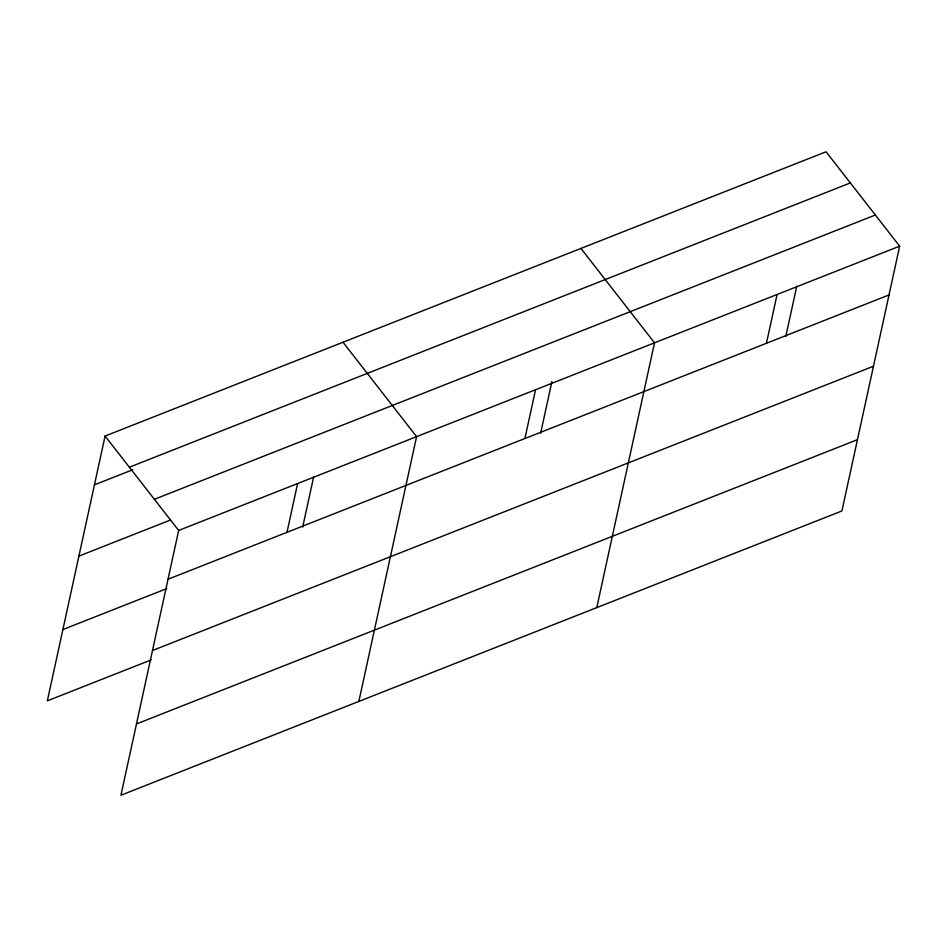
<?xml version="1.0" encoding="UTF-8"?>
<svg xmlns="http://www.w3.org/2000/svg" width="947" height="947" viewBox="0 0 947 947"><rect width="100%" height="100%" fill="white"/><g stroke="black" fill="none" stroke-linecap="round" stroke-linejoin="round"><path stroke-width="1.42" d="M105.081 436.046L178.663 530.45L120.932 795.231L841.919 510.954L899.65 246.173L826.068 151.769L105.081 436.046L47.35 700.827L151.271 659.858M286.988 532.332L297.618 483.538M302.697 527.1L313.694 476.708M358.854 701.419L416.585 436.638L343.003 342.234M524.91 438.52L535.552 389.726M540.63 433.288L551.935 381.452M596.788 607.607L654.519 342.826L580.937 248.422M766.443 343.288L777.085 294.493M785.761 336.635L796.758 286.231M129.36 467.202L850.347 182.925M94.44 484.84L132.734 469.748M154.385 499.294L875.371 215.016M78.909 556.114L170.519 519.998M178.663 530.45L899.65 246.173M168.021 579.233L889.008 294.955M62.893 629.554L166.814 588.584M152.479 650.518L873.477 366.229M136.475 723.946L857.461 439.668"/></g></svg>
